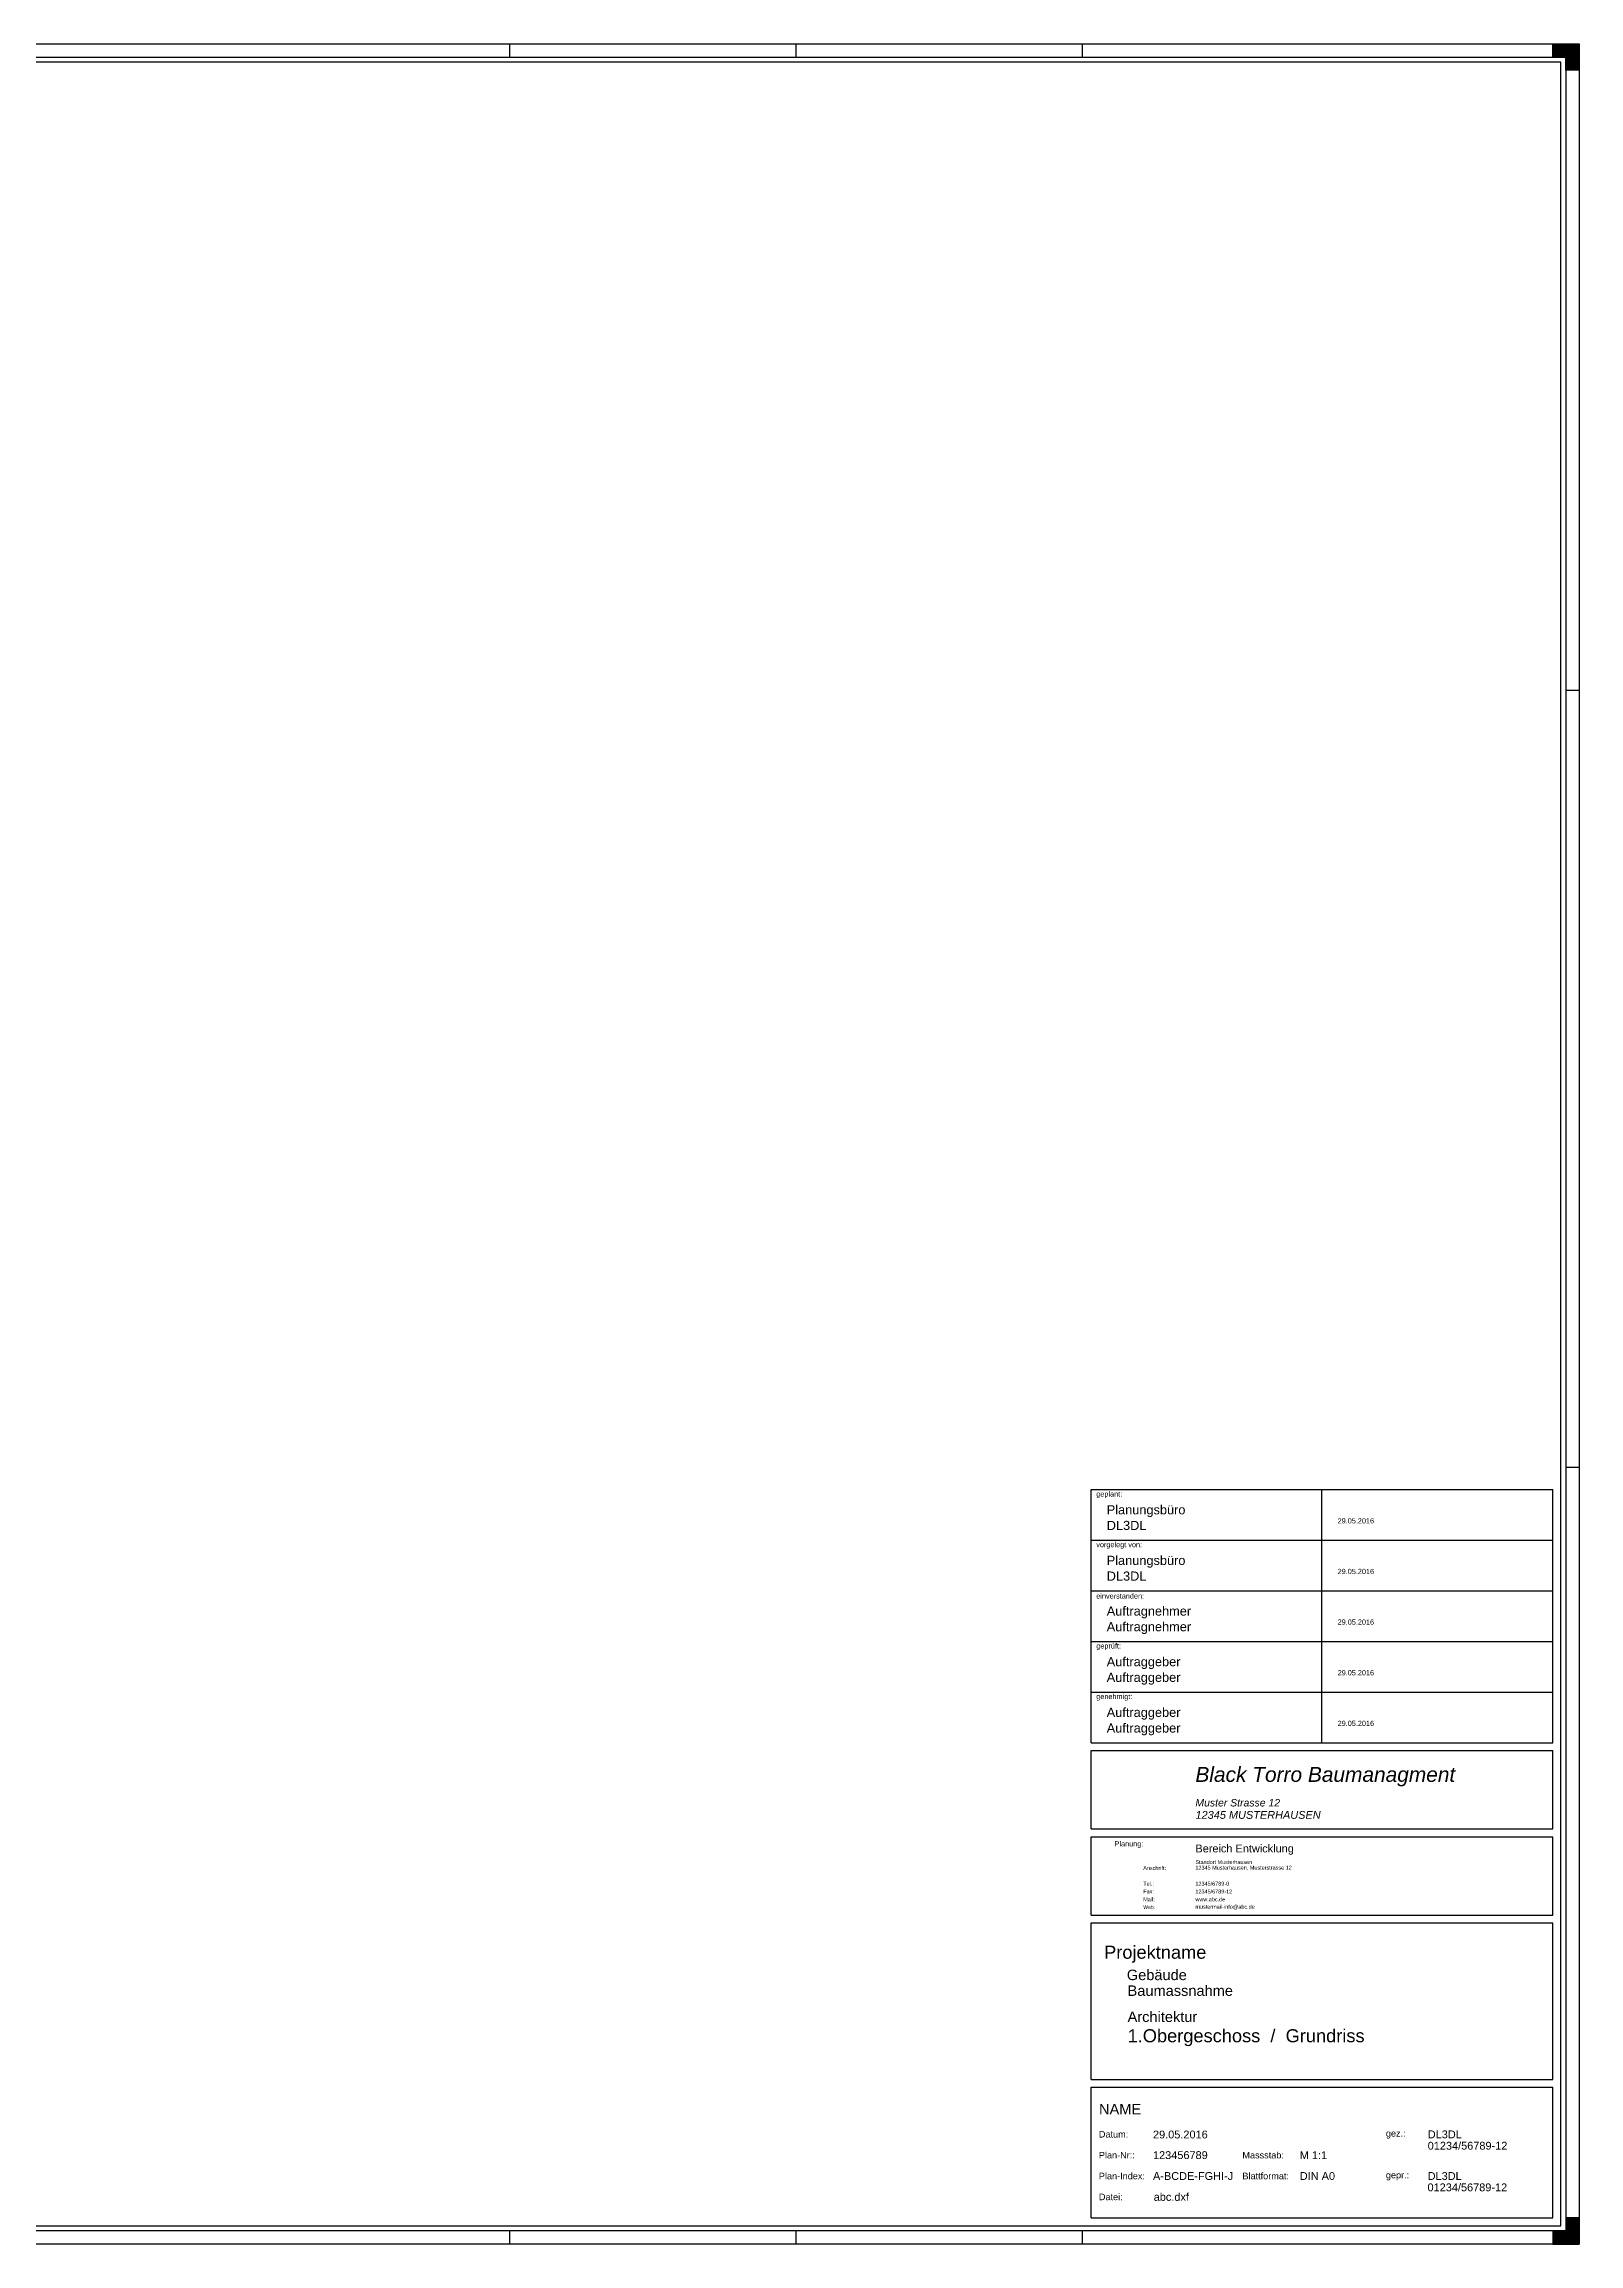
# Model space of a CAD drawing. Header units: millimetres. Extents: x 0 to 1189, y 0 to 841.
# Drawn here: x 602 to 1189, y 0 to 841 of the extents above; entities that cross this region are included whole.
import ezdxf

# ---------------------------------------------------------------- set-up
doc = ezdxf.new("R2010")
doc.units = ezdxf.units.MM
for name, color, linetype, true_color in [('Adresse Planungsbüro', 30, 'Continuous', 0xff7f00), ('Blattrahmen', 2, 'Continuous', 0xffff00), ('Faltmarken', 3, 'Continuous', 0x00ff00), ('Planecken', 2, 'Continuous', 0xffff00), ('Plankopf Linien dünn', 3, 'Continuous', 0x00ff00), ('Plankopf Rahmen', 3, 'Continuous', 0x00ff00), ('Plankopf Text ausgefüllt', 94, 'Continuous', 0x008000), ('Plankopf Text Vorgabe', 1, 'Continuous', 0xff0000), ('Zeichnungsrahmen rot', 1, 'Continuous', 0xff0000), ('Zeichnungsrahmen_blau', 5, 'Continuous', 0x0000ff)]:
    doc.layers.add(name, color=color, linetype=linetype, true_color=true_color)
doc.styles.add('textstyle0', font='')
doc.styles.add('textstyle1', font='')
doc.styles.add('textstyle10', font='')
doc.styles.add('textstyle11', font='')
doc.styles.add('textstyle12', font='')
doc.styles.add('textstyle13', font='')
doc.styles.add('textstyle14', font='')
doc.styles.add('textstyle15', font='')
doc.styles.add('textstyle16', font='')
doc.styles.add('textstyle17', font='')
doc.styles.add('textstyle18', font='')
doc.styles.add('textstyle19', font='')
doc.styles.add('textstyle20', font='')
doc.styles.add('textstyle21', font='')
doc.styles.add('textstyle22', font='')
doc.styles.add('textstyle23', font='')
doc.styles.add('textstyle24', font='')
doc.styles.add('textstyle25', font='')
doc.styles.add('textstyle26', font='')
doc.styles.add('textstyle27', font='')
doc.styles.add('textstyle28', font='')
doc.styles.add('textstyle29', font='')
doc.styles.add('textstyle3', font='')
doc.styles.add('textstyle30', font='')
doc.styles.add('textstyle31', font='')
doc.styles.add('textstyle32', font='')
doc.styles.add('textstyle33', font='')
doc.styles.add('textstyle34', font='')
doc.styles.add('textstyle35', font='')
doc.styles.add('textstyle36', font='')
doc.styles.add('textstyle37', font='')
doc.styles.add('textstyle38', font='')
doc.styles.add('textstyle39', font='')
doc.styles.add('textstyle4', font='')
doc.styles.add('textstyle40', font='')
doc.styles.add('textstyle41', font='')
doc.styles.add('textstyle42', font='')
doc.styles.add('textstyle43', font='')
doc.styles.add('textstyle44', font='')
doc.styles.add('textstyle45', font='')
doc.styles.add('textstyle46', font='')
doc.styles.add('textstyle47', font='')
doc.styles.add('textstyle48', font='')
doc.styles.add('textstyle49', font='')
doc.styles.add('textstyle50', font='')
doc.styles.add('textstyle51', font='')
doc.styles.add('textstyle52', font='')
doc.styles.add('textstyle53', font='')
doc.styles.add('textstyle54', font='')
doc.styles.add('textstyle55', font='')
doc.styles.add('textstyle56', font='')
doc.styles.add('textstyle57', font='')
doc.styles.add('textstyle58', font='')
doc.styles.add('textstyle59', font='')
doc.styles.add('textstyle6', font='')
doc.styles.add('textstyle60', font='')
doc.styles.add('textstyle61', font='')
doc.styles.add('textstyle62', font='')
doc.styles.add('textstyle63', font='')
doc.styles.add('textstyle64', font='')
doc.styles.add('textstyle65', font='')
doc.styles.add('textstyle66', font='')
doc.styles.add('textstyle7', font='')
doc.styles.add('textstyle8', font='')
doc.styles.add('textstyle9', font='')
doc.styles.get('textstyle0').set_extended_font_data('Liberation Sans')
doc.styles.get('textstyle1').set_extended_font_data('Liberation Sans')
doc.styles.get('textstyle10').set_extended_font_data('Liberation Sans')
doc.styles.get('textstyle11').set_extended_font_data('Liberation Sans')
doc.styles.get('textstyle12').set_extended_font_data('Liberation Sans')
doc.styles.get('textstyle13').set_extended_font_data('Liberation Sans')
doc.styles.get('textstyle14').set_extended_font_data('Liberation Sans')
doc.styles.get('textstyle15').set_extended_font_data('Liberation Sans')
doc.styles.get('textstyle16').set_extended_font_data('Liberation Sans')
doc.styles.get('textstyle17').set_extended_font_data('Liberation Sans')
doc.styles.get('textstyle18').set_extended_font_data('Liberation Sans')
doc.styles.get('textstyle19').set_extended_font_data('Liberation Sans')
doc.styles.get('textstyle20').set_extended_font_data('Liberation Sans')
doc.styles.get('textstyle21').set_extended_font_data('Liberation Sans')
doc.styles.get('textstyle22').set_extended_font_data('Liberation Sans')
doc.styles.get('textstyle23').set_extended_font_data('Liberation Sans')
doc.styles.get('textstyle24').set_extended_font_data('Liberation Sans')
doc.styles.get('textstyle25').set_extended_font_data('Liberation Sans')
doc.styles.get('textstyle26').set_extended_font_data('Liberation Sans')
doc.styles.get('textstyle27').set_extended_font_data('Liberation Sans')
doc.styles.get('textstyle28').set_extended_font_data('Liberation Sans', italic=True)
doc.styles.get('textstyle29').set_extended_font_data('Liberation Sans', italic=True)
doc.styles.get('textstyle3').set_extended_font_data('Liberation Sans')
doc.styles.get('textstyle30').set_extended_font_data('Liberation Sans', italic=True)
doc.styles.get('textstyle31').set_extended_font_data('Liberation Sans')
doc.styles.get('textstyle32').set_extended_font_data('Liberation Sans')
doc.styles.get('textstyle33').set_extended_font_data('Liberation Sans')
doc.styles.get('textstyle34').set_extended_font_data('Liberation Sans')
doc.styles.get('textstyle35').set_extended_font_data('Liberation Sans')
doc.styles.get('textstyle36').set_extended_font_data('Liberation Sans')
doc.styles.get('textstyle37').set_extended_font_data('Liberation Sans')
doc.styles.get('textstyle38').set_extended_font_data('Liberation Sans')
doc.styles.get('textstyle39').set_extended_font_data('Liberation Sans')
doc.styles.get('textstyle4').set_extended_font_data('Liberation Sans')
doc.styles.get('textstyle40').set_extended_font_data('Liberation Sans')
doc.styles.get('textstyle41').set_extended_font_data('Liberation Sans')
doc.styles.get('textstyle42').set_extended_font_data('Liberation Sans')
doc.styles.get('textstyle43').set_extended_font_data('Liberation Sans')
doc.styles.get('textstyle44').set_extended_font_data('Liberation Sans')
doc.styles.get('textstyle45').set_extended_font_data('Liberation Sans')
doc.styles.get('textstyle46').set_extended_font_data('Liberation Sans')
doc.styles.get('textstyle47').set_extended_font_data('Liberation Sans')
doc.styles.get('textstyle48').set_extended_font_data('Liberation Sans')
doc.styles.get('textstyle49').set_extended_font_data('Liberation Sans')
doc.styles.get('textstyle50').set_extended_font_data('Liberation Sans')
doc.styles.get('textstyle51').set_extended_font_data('Liberation Sans')
doc.styles.get('textstyle52').set_extended_font_data('Liberation Sans')
doc.styles.get('textstyle53').set_extended_font_data('Liberation Sans')
doc.styles.get('textstyle54').set_extended_font_data('Liberation Sans')
doc.styles.get('textstyle55').set_extended_font_data('Liberation Sans')
doc.styles.get('textstyle56').set_extended_font_data('Liberation Sans')
doc.styles.get('textstyle57').set_extended_font_data('Liberation Sans')
doc.styles.get('textstyle58').set_extended_font_data('Liberation Sans')
doc.styles.get('textstyle59').set_extended_font_data('Liberation Sans')
doc.styles.get('textstyle6').set_extended_font_data('Liberation Sans')
doc.styles.get('textstyle60').set_extended_font_data('Liberation Sans')
doc.styles.get('textstyle61').set_extended_font_data('Liberation Sans')
doc.styles.get('textstyle62').set_extended_font_data('Liberation Sans')
doc.styles.get('textstyle63').set_extended_font_data('Liberation Sans')
doc.styles.get('textstyle64').set_extended_font_data('Liberation Sans')
doc.styles.get('textstyle65').set_extended_font_data('Liberation Sans')
doc.styles.get('textstyle66').set_extended_font_data('Liberation Sans')
doc.styles.get('textstyle7').set_extended_font_data('Liberation Sans')
doc.styles.get('textstyle8').set_extended_font_data('Liberation Sans')
doc.styles.get('textstyle9').set_extended_font_data('Liberation Sans')

msp = doc.modelspace()

# ---------------------------------------------------------------- hatches: boundary and pattern name
at = {"layer": 'Planecken'}
for points in [[(1179, 841), (1189, 841), (1189, 831), (1184, 831), (1184, 836), (1179, 836)], [(1179, 0), (1189, 0), (1189, 10), (1184, 10), (1184, 5), (1179, 5)]]:
    msp.add_hatch(color=256, dxfattribs=at).paths.add_polyline_path(points)

# ---------------------------------------------------------------- linework, layer by layer
at = {"layer": 'Blattrahmen'}
for p, q in [((0, 841), (1189, 841)), ((1189, 841), (1189, 0)), ((1189, 0), (0, 0))]:
    msp.add_line(p, q, dxfattribs=at)
at = {"layer": 'Faltmarken'}
for p, q in [((780, 841), (780, 836)), ((889.5, 841), (889.5, 836)), ((999, 841), (999, 836)), ((1184, 594), (1189, 594)), ((1184, 297), (1189, 297)), ((780, 5), (780, 0)), ((889.5, 5), (889.5, 0)), ((999, 5), (999, 0))]:
    msp.add_line(p, q, dxfattribs=at)
at = {"layer": 'Planecken'}
for p, q in [((1179, 841), (1189, 841)), ((1179, 836), (1179, 841)), ((1189, 841), (1189, 831)), ((1184, 836), (1179, 836)), ((1184, 831), (1184, 836)), ((1189, 831), (1184, 831)), ((1189, 10), (1184, 10)), ((1184, 10), (1184, 5)), ((1189, 0), (1189, 10)), ((1184, 5), (1179, 5)), ((1179, 5), (1179, 0)), ((1179, 0), (1189, 0))]:
    msp.add_line(p, q, dxfattribs=at)
at = {"layer": 'Plankopf Linien dünn'}
for p, q in [((1090.68, 269.06), (1090.68, 288.42)), ((1090.68, 249.7), (1090.68, 269.66)), ((1002.37, 269.06), (1090.68, 269.06)), ((1090.68, 269.06), (1179, 269.06)), ((1002.37, 249.7), (1090.68, 249.7)), ((1090.68, 230.34), (1090.68, 250.3)), ((1090.68, 249.7), (1179, 249.7)), ((1002.37, 230.34), (1090.68, 230.34)), ((1090.68, 210.98), (1090.68, 230.94)), ((1090.68, 230.34), (1179, 230.34)), ((1002.37, 210.98), (1090.68, 210.98)), ((1090.68, 191.62), (1090.68, 211.58)), ((1090.68, 210.98), (1179, 210.98))]:
    msp.add_line(p, q, dxfattribs=at)
at = {"layer": 'Plankopf Rahmen'}
for p, q in [((1002.37, 269.06), (1002.37, 288.42)), ((1002.37, 288.42), (1179, 288.42)), ((1179, 269.06), (1179, 288.42)), ((1002.37, 249.7), (1002.37, 269.06)), ((1179, 249.7), (1179, 269.06)), ((1002.37, 230.34), (1002.37, 249.7)), ((1179, 230.34), (1179, 249.7)), ((1002.37, 210.98), (1002.37, 230.34)), ((1179, 210.98), (1179, 230.34)), ((1002.37, 191.62), (1002.37, 210.98)), ((1179, 191.62), (1179, 210.98)), ((1002.37, 191.62), (1179, 191.62)), ((1002.37, 158.69), (1002.37, 188.63)), ((1002.37, 188.63), (1179, 188.63)), ((1179, 158.69), (1179, 188.63)), ((1002.37, 158.69), (1179, 158.69)), ((1002.37, 125.76), (1002.37, 155.7)), ((1002.37, 155.7), (1179, 155.7)), ((1179, 125.76), (1179, 155.7)), ((1002.37, 125.76), (1179, 125.76)), ((1002.37, 62.89), (1002.37, 122.76)), ((1002.37, 122.76), (1179, 122.76)), ((1179, 62.89), (1179, 122.76)), ((1002.37, 62.89), (1179, 62.89)), ((1002.37, 10), (1002.37, 59.9)), ((1002.37, 59.9), (1179, 59.9)), ((1179, 10), (1179, 59.9)), ((1002.37, 10), (1179, 10))]:
    msp.add_line(p, q, dxfattribs=at)
at = {"layer": 'Zeichnungsrahmen rot'}
for p, q in [((1182, 834), (17, 834)), ((1182, 7), (1182, 834)), ((17, 7), (1182, 7))]:
    msp.add_line(p, q, dxfattribs=at)
at = {"layer": 'Zeichnungsrahmen_blau'}
for p, q in [((15, 836), (1184, 836)), ((1184, 836), (1184, 5)), ((1184, 5), (15, 5))]:
    msp.add_line(p, q, dxfattribs=at)

# ---------------------------------------------------------------- texts
at = {"layer": 'Adresse Planungsbüro', "attachment_point": 4}
for s, insert, char_height, style in [('\\H5.71429;Black Torro Baumanagment', (1042.28, 178.65), 3.9917, 'textstyle28'), ('\\H2.85714;Muster Strasse 12', (1042.28, 168.67), 1.9958, 'textstyle29'), ('12345 MUSTERHAUSEN', (1042.31, 164.01), 2.9938, 'textstyle30')]:
    msp.add_mtext(s, dxfattribs=dict(at, insert=insert, char_height=char_height, style=style))
at = {"layer": 'Plankopf Text ausgefüllt'}
for s, insert, char_height, attachment_point, style in [('Planungsbüro', (1008.36, 282.43), 3.4927, 1, 'textstyle6'), ('Planungsbüro', (1008.36, 282.43), 3.4927, 1, 'textstyle7'), ('DL3DL', (1008.36, 276.44), 3.493, 1, 'textstyle10'), ('DL3DL', (1008.36, 276.44), 3.493, 1, 'textstyle11'), ('29.05.2016', (1096.67, 276.44), 1.996, 4, 'textstyle17'), ('Planungsbüro', (1008.36, 263.07), 3.4927, 1, 'textstyle8'), ('Planungsbüro', (1008.36, 263.07), 3.4927, 1, 'textstyle9'), ('DL3DL', (1008.36, 257.08), 3.493, 1, 'textstyle12'), ('DL3DL', (1008.36, 257.08), 3.493, 1, 'textstyle13'), ('29.05.2016', (1096.67, 257.08), 1.996, 4, 'textstyle18'), ('Auftragnehmer', (1008.36, 243.71), 3.4927, 1, 'textstyle26'), ('Auftragnehmer', (1008.36, 237.73), 3.4927, 1, 'textstyle27'), ('29.05.2016', (1096.67, 237.73), 1.996, 4, 'textstyle19'), ('Auftraggeber', (1008.36, 224.35), 3.4927, 1, 'textstyle22'), ('29.05.2016', (1096.67, 218.37), 1.996, 4, 'textstyle20'), ('Auftraggeber', (1008.36, 218.37), 3.4927, 1, 'textstyle24'), ('Auftraggeber', (1008.36, 204.99), 3.4927, 1, 'textstyle25'), ('Auftraggeber', (1008.36, 199.01), 3.4927, 1, 'textstyle23'), ('29.05.2016', (1096.67, 199.01), 1.996, 4, 'textstyle21'), ('Bereich Entwicklung', (1042.28, 152.7), 2.9938, 1, 'textstyle31'), ('Standort Musterhausen', (1042.28, 146.72), 1.4969, 1, 'textstyle37'), ('12345 Musterhausen, Musterstrasse 12', (1042.28, 143.72), 1.4969, 4, 'textstyle38'), ('12345/6789-0', (1042.28, 137.73), 1.4969, 4, 'textstyle39'), ('12345/6789-12', (1042.28, 134.74), 1.4969, 4, 'textstyle40'), ('www.abc.de', (1042.28, 131.75), 1.497, 4, 'textstyle42'), ('mustermail-info@abc.de', (1042.28, 128.75), 1.4969, 4, 'textstyle41'), ('Projektname', (1007.36, 110.79), 4.9896, 4, 'textstyle43'), ('Gebäude', (1016.05, 102.84), 3.992, 4, 'textstyle44'), ('Baumassnahme', (1016.34, 96.82), 3.9917, 4, 'textstyle45'), ('Architektur', (1016.34, 86.84), 3.9917, 4, 'textstyle46'), ('1.Obergeschoss  /  Grundriss', (1016.34, 78.86), 4.9896, 4, 'textstyle47'), ('NAME', (1005.42, 51.54), 3.992, 4, 'textstyle48'), ('29.05.2016', (1026.06, 41.83), 2.994, 4, 'textstyle57'), ('DL3DL', (1131.15, 41.88), 2.994, 4, 'textstyle64'), ('123456789', (1026.06, 33.95), 2.994, 4, 'textstyle58'), ('M 1:1', (1082.2, 33.95), 2.994, 4, 'textstyle61'), ('01234/56789-12', (1131.12, 37.55), 2.9938, 4, 'textstyle66'), ('A-BCDE-FGHI-J', (1026.06, 25.97), 2.9938, 4, 'textstyle60'), ('DIN A0', (1082.2, 25.97), 2.994, 4, 'textstyle62'), ('DL3DL', (1131.1, 25.97), 2.994, 4, 'textstyle63'), ('abc.dxf', (1026.32, 17.98), 2.994, 4, 'textstyle59'), ('01234/56789-12', (1131.06, 21.63), 2.9938, 4, 'textstyle65')]:
    msp.add_mtext(s, dxfattribs=dict(at, insert=insert, char_height=char_height, attachment_point=attachment_point, style=style))
at = {"layer": 'Plankopf Text Vorgabe', "attachment_point": 4}
for s, insert, char_height, style in [('geplant:', (1004.36, 286.42), 1.996, 'textstyle0'), ('geplant:', (1004.36, 286.42), 1.996, 'textstyle1'), ('vorgelegt von:', (1004.36, 267.06), 1.9958, 'textstyle4'), ('einverstanden:', (1004.36, 247.7), 1.9958, 'textstyle3'), ('geprüft:', (1004.36, 228.34), 1.996, 'textstyle14'), ('genehmigt:', (1004.36, 208.99), 1.996, 'textstyle15'), ('Planung:', (1011.35, 152.7), 1.996, 'textstyle16'), ('Anschrift:', (1022.33, 143.72), 1.497, 'textstyle32'), ('Tel.:', (1022.33, 137.73), 1.497, 'textstyle36'), ('Fax:', (1022.33, 134.74), 1.497, 'textstyle33'), ('Web:', (1022.33, 128.75), 1.397, 'textstyle35'), ('Mail:', (1022.33, 131.75), 1.497, 'textstyle34'), ('Datum:', (1005.36, 41.93), 2.495, 'textstyle49'), ('gez.:', (1115.13, 41.93), 2.495, 'textstyle55'), ('Plan-Nr::', (1005.36, 33.95), 2.495, 'textstyle50'), ('Massstab:', (1060.25, 33.95), 2.495, 'textstyle53'), ('Plan-Index:', (1005.36, 25.97), 2.4948, 'textstyle51'), ('Blattformat:', (1060.25, 25.97), 2.4948, 'textstyle54'), ('gepr.:', (1115.13, 25.97), 2.495, 'textstyle56'), ('Datei:', (1005.36, 17.98), 2.495, 'textstyle52')]:
    msp.add_mtext(s, dxfattribs=dict(at, insert=insert, char_height=char_height, style=style))

doc.saveas('drawing.dxf')
